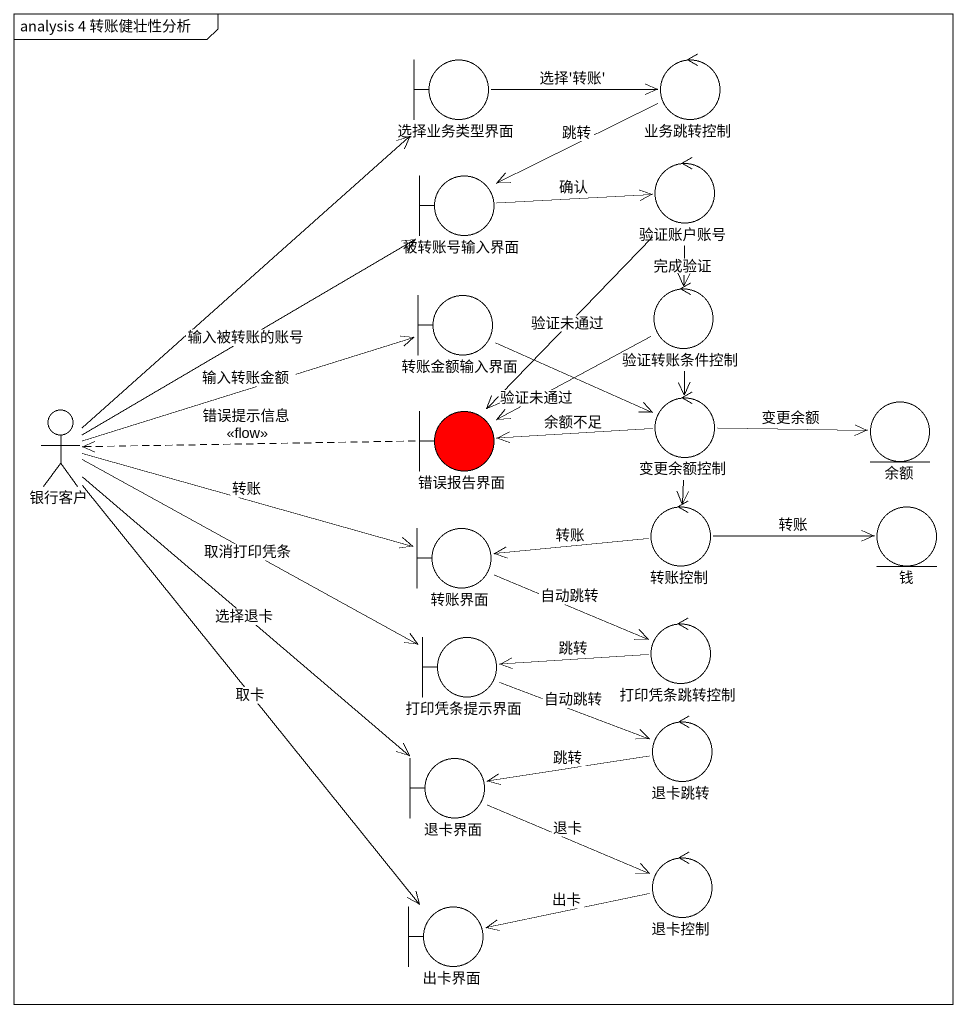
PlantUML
@startuml
mainframe analysis 4 转账健壮性分析
boundary 选择业务类型界面
control 业务跳转控制
boundary 被转账号输入界面
control 验证账户账号
boundary 转账金额输入界面
control 验证转账条件控制
actor 银行客户
boundary 错误报告界面 #FF0000
control 变更余额控制
entity 余额
boundary 转账界面
control 转账控制
entity 钱
control 打印凭条跳转控制
boundary 打印凭条提示界面
control 退卡跳转
boundary 退卡界面
control 退卡控制
boundary 出卡界面
选择业务类型界面 -right-> 业务跳转控制 : 选择'转账'
业务跳转控制 -left-> 被转账号输入界面 : 跳转
被转账号输入界面 -right-> 验证账户账号 : 确认
验证账户账号 --> 验证转账条件控制 : 完成验证
验证账户账号 --> 错误报告界面 : 验证未通过
转账金额输入界面 -right-> 变更余额控制
验证转账条件控制 -left-> 错误报告界面 : 验证未通过
验证转账条件控制 --> 变更余额控制
银行客户 -up-> 选择业务类型界面
银行客户 -up-> 被转账号输入界面 : 输入被转账的账号
银行客户 -right-> 转账金额输入界面 : 输入转账金额
银行客户 -right-> 转账界面 : 转账
银行客户 -right-> 打印凭条提示界面 : 取消打印凭条
银行客户 --> 退卡界面 : 选择退卡
银行客户 --> 出卡界面 : 取卡
错误报告界面 .left.> 银行客户 : 错误提示信息\n<<flow>>
变更余额控制 -left-> 错误报告界面 : 余额不足
变更余额控制 -right-> 余额 : 变更余额
变更余额控制 --> 转账控制
转账界面 -right-> 打印凭条跳转控制 : 自动跳转
转账控制 -left-> 转账界面 : 转账
转账控制 -right-> 钱 : 转账
打印凭条跳转控制 -left-> 打印凭条提示界面 : 跳转
打印凭条提示界面 -right-> 退卡跳转 : 自动跳转
退卡跳转 -left-> 退卡界面 : 跳转
退卡界面 -right-> 退卡控制 : 退卡
退卡控制 -left-> 出卡界面 : 出卡
@enduml
